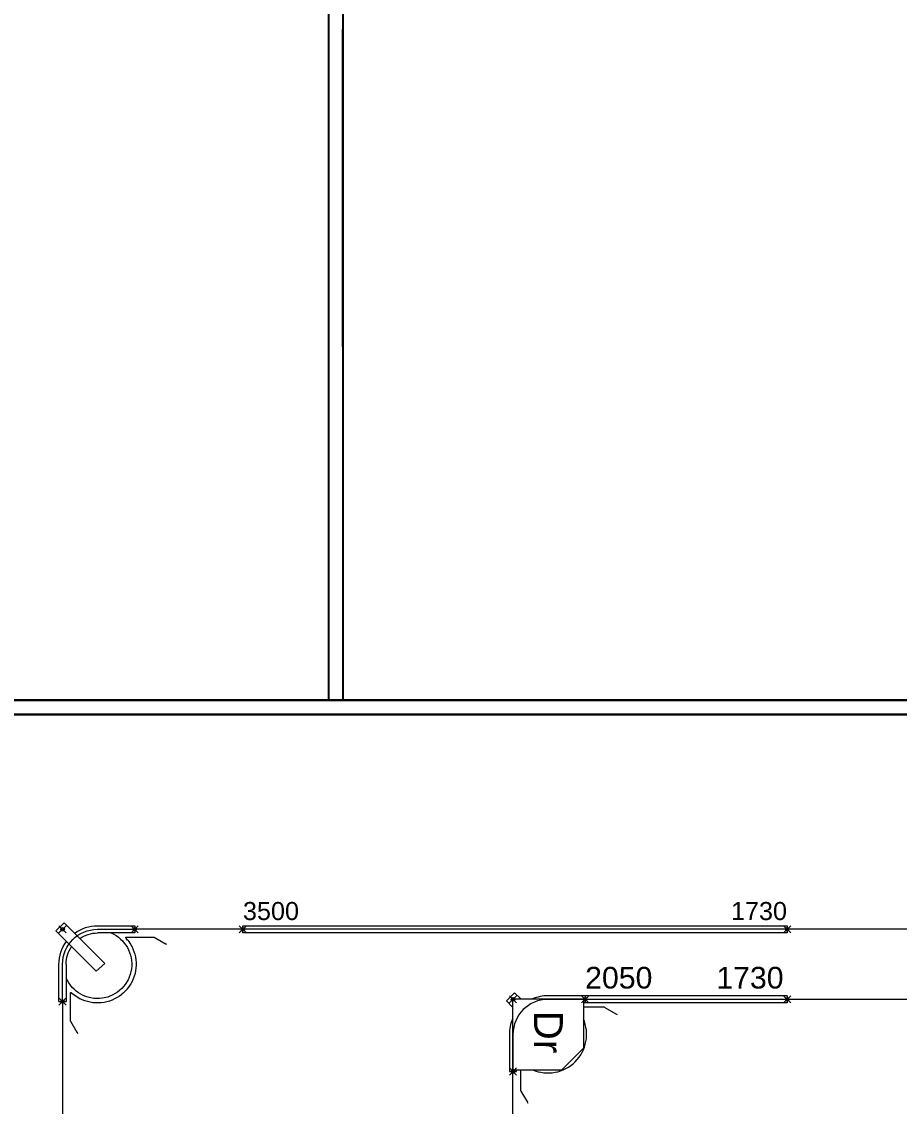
# Model space of a CAD drawing. Extents: x -3873 to 164127, y 7129 to 96529.
# Drawn here: x 50949 to 57031, y 63366 to 70879 of the extents above; entities that cross this region are included whole.
import ezdxf
from ezdxf.enums import TextEntityAlignment as Align

# ---------------------------------------------------------------- set-up
doc = ezdxf.new("R2010")
doc.units = 0
doc.header["$PDMODE"] = 35
doc.header["$PDSIZE"] = 25
doc.layers.get('0').update_dxf_attribs({"linetype": 'CONTINUOUS'})
doc.layers.add('BUILDING', color=2, linetype='CONTINUOUS')
doc.layers.add('LAYOUT Kromeka', color=1, linetype='CONTINUOUS', lineweight=5)
doc.styles.add('015_100', font='arial.ttf', dxfattribs={"height": 150})
doc.styles.add('MEYN_DIM', font='arial.ttf')

# ---------------------------------------------------------------- blocks, each defined once
blk = doc.blocks.new('updown_850_850_400_1400')
at = {"linetype": 'Continuous', "ltscale": 20}
for p, q in [((0, 25), (0, -25)), ((1400, 25), (0, 25)), ((1400, 25), (1400, -25)), ((1400, -25), (0, -25))]:
    blk.add_line(p, q, dxfattribs=at)
at = {"color": 5, "linetype": 'Continuous', "ltscale": 20}
for p in [(0, 0), (1400, 0)]:
    blk.add_point(p, dxfattribs=at)
at = {"color": 4, "linetype": 'Continuous', "ltscale": 20, "style": 'MEYN_DIM', "flags": 4}
blk.add_attdef('000', text='', height=150, dxfattribs=at).set_placement((0, 225), align=Align.TOP_LEFT)
blk.add_attdef('000', text='', height=150, dxfattribs=at).set_placement((1375, 225), align=Align.TOP_RIGHT)
at = {"color": 3, "linetype": 'Continuous', "ltscale": 20, "style": '015_100', "flags": 9}
blk.add_attdef('BLOCK', (-1081.7, 0), '', height=150, dxfattribs=at)
blk = doc.blocks.new('*U18')
at = {"ltscale": 10}
for p, q in [((55.4, 635.6), (100, 712.9)), ((100, 712.9), (105, 721.6)), ((55, 634.3), (55, 487.5)), ((-25, 500), (25, 500)), ((-25, 500), (-25, 242.5)), ((-2.5, -2.5), (-2.5, 487.5)), ((-2.5, 487.5), (337.5, 487.5)), ((25, 500), (25, 487.5)), ((487.5, 337.5), (337.5, 487.5)), ((410.4, 450.7), (411.2, 450.1)), ((411.9, 449.5), (411.2, 450.1)), ((449.5, 411.9), (450.1, 411.2)), ((450.1, 411.2), (450.7, 410.4)), ((487.5, -2.5), (487.5, 337.5)), ((635.6, 55.4), (712.9, 100)), ((721.6, 105), (712.9, 100)), ((-2.5, 54.1), (-46, 10.6)), ((10.6, -46), (-46, 10.6)), ((634.3, 55), (487.5, 55)), ((500, 25), (487.5, 25)), ((500, -25), (500, 25)), ((-2.5, -2.5), (487.5, -2.5)), ((54.1, -2.5), (10.6, -46)), ((242.5, -25), (500, -25))]:
    blk.add_line(p, q, dxfattribs=at)
blk.add_lwpolyline([(0, 500), (0, 242.5, 0.414213), (242.5, 0), (500, 0)], format="xyb", dxfattribs=at)
for centre, radius, start, end in [((57.6, 634.3), 2.65, 149.99908, 180.00069), ((242.5, 242.5), 267.5, 336.3322, 113.66783), ((242.5, 242.5), 267.5, 180.00002, 203.66794), ((634.3, 57.6), 2.65, 270.00122, 300.00022), ((242.5, 242.5), 267.5, 246.33211, 270)]:
    blk.add_arc(centre, radius, start, end, dxfattribs=at)
at = {"color": 5, "ltscale": 10}
for p in [(0, 500), (500, 0), (0, 0)]:
    blk.add_point(p, dxfattribs=at)
at = {"color": 3, "ltscale": 10, "style": '015_100', "flags": 8}
blk.add_attdef('DR', (78.6, 146), '', height=200, dxfattribs=at)
blk = doc.blocks.new('*U203')
at = {"ltscale": 20}
blk.add_lwpolyline([(0, 25), (3771.3, 25), (3771.3, -25), (0, -25)], close=True, dxfattribs=at)
at = {"color": 5, "linetype": 'Continuous', "ltscale": 50}
for p in [(0, 0), (3771.3, 0)]:
    blk.add_point(p, dxfattribs=at)
at = {"color": 4, "linetype": 'Continuous', "ltscale": 50, "style": '015_100'}
blk.add_attdef('X', (0, 64.3), '', height=125, dxfattribs=at)
blk.add_attdef('Y', text='', height=125, dxfattribs=at).set_placement((3770.1, 64.3), align=Align.RIGHT)
blk = doc.blocks.new('general_wheeld_90_485b')
at = {"ltscale": 10}
for p, q in [((55.4, 635.6), (100, 712.9)), ((100, 712.9), (105, 721.6)), ((55, 634.3), (55, 440.5)), ((-25, 500), (25, 500)), ((-25, 500), (-25, 242.5)), ((25, 242.5), (25, 500)), ((61, 439.8), (75, 451.1)), ((75.8, 451.7), (75, 451.1)), ((116, 478.2), (116.8, 478.6)), ((116.8, 478.6), (117.6, 479.1)), ((59.3, 438.5), (61, 439.8)), ((410.4, 450.7), (411.2, 450.1)), ((411.9, 449.5), (411.2, 450.1)), ((449.5, 411.9), (450.1, 411.2)), ((450.1, 411.2), (450.7, 410.4)), ((-46, 10.6), (232.2, 288.8)), ((292.7, 236.2), (10.6, -46)), ((232.2, 288.8), (292.7, 236.2)), ((451.7, 75.8), (451.1, 75)), ((478.2, 116), (478.6, 116.8)), ((479.1, 117.6), (478.6, 116.8)), ((635.6, 55.4), (712.9, 100)), ((721.6, 105), (712.9, 100)), ((10.6, -46), (-46, 10.6)), ((500, 25), (242.5, 25)), ((439.8, 61), (438.5, 59.3)), ((451.1, 75), (439.8, 61)), ((440.5, 55), (634.3, 55)), ((500, -25), (500, 25)), ((242.5, -25), (500, -25))]:
    blk.add_line(p, q, dxfattribs=at)
blk.add_lwpolyline([(0, 500), (0, 242.5, 0.414213), (242.5, 0), (500, 0)], format="xyb", dxfattribs=at)
for centre, radius, start, end in [((57.6, 634.3), 2.65, 149.99908, 180.00069), ((242.5, 242.5), 237, 293.40478, 156.59522), ((242.5, 242.5), 267.5, 118.23328, 128.553), ((242.5, 242.5), 267.5, 51.1156, 117.83344), ((57.6, 440.5), 2.65, 180.00008, 308.76798), ((242.5, 242.5), 267.5, 39.30265, 50.69732), ((242.5, 242.5), 267.5, 332.16655, 38.88437), ((242.5, 242.5), 267.5, 180.00002, 216.40018), ((242.5, 242.5), 217.5, 180.00002, 214.40256), ((242.5, 242.5), 267.5, 321.447, 331.76671), ((242.5, 242.5), 267.5, 233.59988, 270), ((242.5, 242.5), 217.5, 235.59751, 270), ((440.5, 57.6), 2.65, 141.23174, 269.99809), ((634.3, 57.6), 2.65, 270.00122, 300.00022)]:
    blk.add_arc(centre, radius, start, end, dxfattribs=at)
for p in [(0, 500), (500, 0), (0, 0)]:
    blk.add_point(p, dxfattribs=at)

msp = doc.modelspace()

# ---------------------------------------------------------------- linework, layer by layer
for p, q in [((53174.6, 68627), (53174.6, 70827)), ((53174.6, 70527), (53174.6, 70727)), ((53174.6, 66827), (53174.6, 66627))]:
    msp.add_line(p, q)
msp.add_lwpolyline([(53174.6, 68627), (53174.6, 66827)])
at = {"layer": 'BUILDING', "color": 2, "linetype": 'BYBLOCK'}
for p, q in [((53074.6, 71230), (53074.6, 66180)), ((53074.6, 66180), (53124.6, 66180))]:
    msp.add_line(p, q, dxfattribs=at)
at = {"layer": 'BUILDING', "color": 2}
for p, q in [((53174.6, 71230), (53174.6, 66180)), ((53174.6, 66180), (53124.6, 66180))]:
    msp.add_line(p, q, dxfattribs=at)
at = {"layer": 'BUILDING', "color": 2, "linetype": 'BYBLOCK', "lineweight": 30}
msp.add_line((57607.7, 66180), (47046.8, 66180), dxfattribs=at)
at = {"layer": 'BUILDING', "color": 2, "lineweight": 30}
msp.add_line((57607.7, 66080), (47046.8, 66080), dxfattribs=at)
at = {"layer": 'LAYOUT Kromeka', "ltscale": 20}
for p, q in [((58495.6, 64592), (51732.2, 64592)), ((51232.2, 64092), (51232.2, 62092)), ((58495.6, 64107), (54853.5, 64107)), ((54353.5, 41869.5), (54353.5, 63607))]:
    msp.add_line(p, q, dxfattribs=at)

# ---------------------------------------------------------------- block references
msp.add_blockref('*U203', (52482.2, 64592), dxfattribs=at).add_auto_attribs({'X': '3500', 'Y': '1730'})
at = {"layer": 'LAYOUT Kromeka', "ltscale": 20, "xscale": -1, "rotation": 180}
msp.add_blockref('general_wheeld_90_485b', (51232.2, 64592), dxfattribs=at)
at = {"layer": 'LAYOUT Kromeka', "ltscale": 20}
ref = msp.add_blockref('updown_850_850_400_1400', (54853.5, 64107), dxfattribs=at)
ref.add_attrib('000', '2050', dxfattribs={"layer": '0', "color": 4, "linetype": 'Continuous', "ltscale": 20, "height": 150, "style": 'MEYN_DIM'}).set_placement((54853.5, 64332), align=Align.TOP_LEFT)
ref.add_attrib('000', '1730', dxfattribs={"layer": '0', "color": 4, "linetype": 'Continuous', "ltscale": 20, "height": 150, "style": 'MEYN_DIM'}).set_placement((56228.5, 64332), align=Align.TOP_RIGHT)
ref = msp.add_blockref('*U18', (54353.5, 64107), dxfattribs=dict(at, rotation=270))
ref.add_attrib('DR', 'Dr', (54499.5, 64028.5), dxfattribs={"layer": '0', "ltscale": 10, "height": 200, "rotation": 270, "style": '015_100'})

doc.saveas('drawing.dxf')
